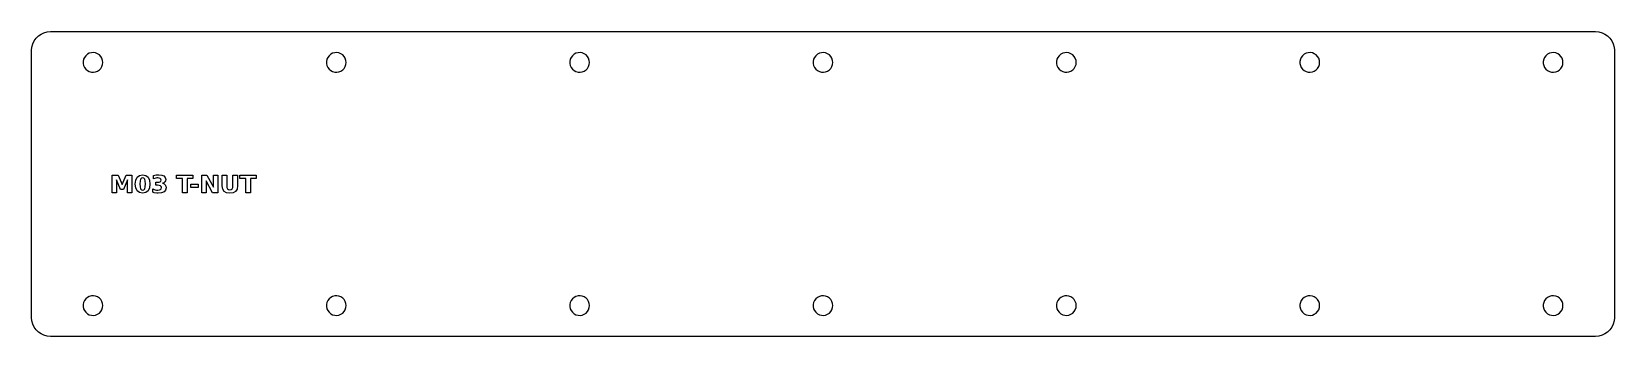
# Model space of a CAD drawing. Header units: millimetres. Extents: x -130 to 130, y -25 to 25.
import ezdxf

# ---------------------------------------------------------------- set-up
doc = ezdxf.new("R2010")
doc.units = ezdxf.units.MM
doc.layers.add('CUT', color=1, linetype='Continuous')
doc.layers.add('ENGRAVE', color=5, linetype='Continuous')

msp = doc.modelspace()

# ---------------------------------------------------------------- linework, layer by layer
at = {"layer": 'CUT'}
for points in [[(-128.9768, -24.3558), (-129.3558, -23.9768), (-129.6633, -23.5376), (-129.8898, -23.0518), (-130.0286, -22.534), (-130.075, -22.0033), (-130.075, 22.0033), (-130.0286, 22.534), (-129.8898, 23.0518), (-129.6633, 23.5376), (-129.3558, 23.9768), (-128.9768, 24.3558), (-128.5376, 24.6633), (-128.0518, 24.8898), (-127.534, 25.0286), (-127.0033, 25.075), (127.0033, 25.075), (127.534, 25.0286), (128.0518, 24.8898), (128.5376, 24.6633), (128.9768, 24.3558), (129.3558, 23.9768), (129.6633, 23.5376), (129.8898, 23.0518), (130.0286, 22.534), (130.075, 22.0033), (130.075, -22.0033), (130.0286, -22.534), (129.8898, -23.0518), (129.6633, -23.5376), (129.3558, -23.9768), (128.9768, -24.3558), (128.5376, -24.6633), (128.0518, -24.8898), (127.534, -25.0286), (127.0033, -25.075), (-127.0033, -25.075), (-127.534, -25.0286), (-128.0518, -24.8898), (-128.5376, -24.6633)], [(-121.615, 20.1756), (-121.615, 19.8244), (-121.5395, 19.4813), (-121.392, 19.1625), (-121.1794, 18.8828), (-120.9117, 18.6554), (-120.6013, 18.4908), (-120.2628, 18.3968), (-119.912, 18.3778), (-119.5654, 18.4347), (-119.239, 18.5647), (-118.9483, 18.7618), (-118.7067, 19.0169), (-118.5256, 19.3179), (-118.4134, 19.6508), (-118.3754, 20), (-118.4134, 20.3492), (-118.5256, 20.6821), (-118.7067, 20.9831), (-118.9483, 21.2382), (-119.239, 21.4353), (-119.5654, 21.5653), (-119.912, 21.6222), (-120.2628, 21.6032), (-120.6013, 21.5092), (-120.9117, 21.3446), (-121.1794, 21.1172), (-121.392, 20.8375), (-121.5395, 20.5187)], [(-81.392, 20.8375), (-81.5395, 20.5187), (-81.615, 20.1756), (-81.615, 19.8244), (-81.5395, 19.4813), (-81.392, 19.1625), (-81.1794, 18.8828), (-80.9117, 18.6554), (-80.6013, 18.4908), (-80.2628, 18.3968), (-79.912, 18.3778), (-79.5654, 18.4347), (-79.239, 18.5647), (-78.9483, 18.7618), (-78.7067, 19.0169), (-78.5256, 19.3179), (-78.4134, 19.6508), (-78.3754, 20), (-78.4134, 20.3492), (-78.5256, 20.6821), (-78.7067, 20.9831), (-78.9483, 21.2382), (-79.239, 21.4353), (-79.5654, 21.5653), (-79.912, 21.6222), (-80.2628, 21.6032), (-80.6013, 21.5092), (-80.9117, 21.3446), (-81.1794, 21.1172)], [(-40.9117, 21.3446), (-41.1794, 21.1172), (-41.392, 20.8375), (-41.5395, 20.5187), (-41.615, 20.1756), (-41.615, 19.8244), (-41.5395, 19.4813), (-41.392, 19.1625), (-41.1794, 18.8828), (-40.9117, 18.6554), (-40.6013, 18.4908), (-40.2628, 18.3968), (-39.912, 18.3778), (-39.5654, 18.4347), (-39.239, 18.5647), (-38.9483, 18.7618), (-38.7067, 19.0169), (-38.5256, 19.3179), (-38.4134, 19.6508), (-38.3754, 20), (-38.4134, 20.3492), (-38.5256, 20.6821), (-38.7067, 20.9831), (-38.9483, 21.2382), (-39.239, 21.4353), (-39.5654, 21.5653), (-39.912, 21.6222), (-40.2628, 21.6032), (-40.6013, 21.5092)], [(-0.2628, 21.6032), (-0.6013, 21.5092), (-0.9117, 21.3446), (-1.1794, 21.1172), (-1.392, 20.8375), (-1.5395, 20.5187), (-1.615, 20.1756), (-1.615, 19.8244), (-1.5395, 19.4813), (-1.392, 19.1625), (-1.1794, 18.8828), (-0.9117, 18.6554), (-0.6013, 18.4908), (-0.2628, 18.3968), (0.088, 18.3778), (0.4346, 18.4347), (0.761, 18.5647), (1.0517, 18.7618), (1.2933, 19.0169), (1.4744, 19.3179), (1.5866, 19.6508), (1.6246, 20), (1.5866, 20.3492), (1.4744, 20.6821), (1.2933, 20.9831), (1.0517, 21.2382), (0.761, 21.4353), (0.4346, 21.5653), (0.088, 21.6222)], [(40.4346, 21.5653), (40.088, 21.6222), (39.7372, 21.6032), (39.3987, 21.5092), (39.0883, 21.3446), (38.8206, 21.1172), (38.608, 20.8375), (38.4605, 20.5187), (38.385, 20.1756), (38.385, 19.8244), (38.4605, 19.4813), (38.608, 19.1625), (38.8206, 18.8828), (39.0883, 18.6554), (39.3987, 18.4908), (39.7372, 18.3968), (40.088, 18.3778), (40.4346, 18.4347), (40.761, 18.5647), (41.0517, 18.7618), (41.2933, 19.0169), (41.4744, 19.3179), (41.5866, 19.6508), (41.6246, 20), (41.5866, 20.3492), (41.4744, 20.6821), (41.2933, 20.9831), (41.0517, 21.2382), (40.761, 21.4353)], [(81.0517, 21.2382), (80.761, 21.4353), (80.4346, 21.5653), (80.088, 21.6222), (79.7372, 21.6032), (79.3987, 21.5092), (79.0883, 21.3446), (78.8206, 21.1172), (78.608, 20.8375), (78.4605, 20.5187), (78.385, 20.1756), (78.385, 19.8244), (78.4605, 19.4813), (78.608, 19.1625), (78.8206, 18.8828), (79.0883, 18.6554), (79.3987, 18.4908), (79.7372, 18.3968), (80.088, 18.3778), (80.4346, 18.4347), (80.761, 18.5647), (81.0517, 18.7618), (81.2933, 19.0169), (81.4744, 19.3179), (81.5866, 19.6508), (81.6246, 20), (81.5866, 20.3492), (81.4744, 20.6821), (81.2933, 20.9831)], [(121.4744, 20.6821), (121.2933, 20.9831), (121.0517, 21.2382), (120.761, 21.4353), (120.4346, 21.5653), (120.088, 21.6222), (119.7372, 21.6032), (119.3987, 21.5092), (119.0883, 21.3446), (118.8206, 21.1172), (118.608, 20.8375), (118.4605, 20.5187), (118.385, 20.1756), (118.385, 19.8244), (118.4605, 19.4813), (118.608, 19.1625), (118.8206, 18.8828), (119.0883, 18.6554), (119.3987, 18.4908), (119.7372, 18.3968), (120.088, 18.3778), (120.4346, 18.4347), (120.761, 18.5647), (121.0517, 18.7618), (121.2933, 19.0169), (121.4744, 19.3179), (121.5866, 19.6508), (121.6246, 20), (121.5866, 20.3492)], [(-121.5395, -19.4813), (-121.615, -19.8244), (-121.615, -20.1756), (-121.5395, -20.5187), (-121.392, -20.8375), (-121.1794, -21.1172), (-120.9117, -21.3446), (-120.6013, -21.5092), (-120.2628, -21.6032), (-119.912, -21.6222), (-119.5654, -21.5653), (-119.239, -21.4353), (-118.9483, -21.2382), (-118.7067, -20.9831), (-118.5256, -20.6821), (-118.4134, -20.3492), (-118.3754, -20), (-118.4134, -19.6508), (-118.5256, -19.3179), (-118.7067, -19.0169), (-118.9483, -18.7618), (-119.239, -18.5647), (-119.5654, -18.4347), (-119.912, -18.3778), (-120.2628, -18.3968), (-120.6013, -18.4908), (-120.9117, -18.6554), (-121.1794, -18.8828), (-121.392, -19.1625)], [(-81.1794, -18.8828), (-81.392, -19.1625), (-81.5395, -19.4813), (-81.615, -19.8244), (-81.615, -20.1756), (-81.5395, -20.5187), (-81.392, -20.8375), (-81.1794, -21.1172), (-80.9117, -21.3446), (-80.6013, -21.5092), (-80.2628, -21.6032), (-79.912, -21.6222), (-79.5654, -21.5653), (-79.239, -21.4353), (-78.9483, -21.2382), (-78.7067, -20.9831), (-78.5256, -20.6821), (-78.4134, -20.3492), (-78.3754, -20), (-78.4134, -19.6508), (-78.5256, -19.3179), (-78.7067, -19.0169), (-78.9483, -18.7618), (-79.239, -18.5647), (-79.5654, -18.4347), (-79.912, -18.3778), (-80.2628, -18.3968), (-80.6013, -18.4908), (-80.9117, -18.6554)], [(-40.6013, -18.4908), (-40.9117, -18.6554), (-41.1794, -18.8828), (-41.392, -19.1625), (-41.5395, -19.4813), (-41.615, -19.8244), (-41.615, -20.1756), (-41.5395, -20.5187), (-41.392, -20.8375), (-41.1794, -21.1172), (-40.9117, -21.3446), (-40.6013, -21.5092), (-40.2628, -21.6032), (-39.912, -21.6222), (-39.5654, -21.5653), (-39.239, -21.4353), (-38.9483, -21.2382), (-38.7067, -20.9831), (-38.5256, -20.6821), (-38.4134, -20.3492), (-38.3754, -20), (-38.4134, -19.6508), (-38.5256, -19.3179), (-38.7067, -19.0169), (-38.9483, -18.7618), (-39.239, -18.5647), (-39.5654, -18.4347), (-39.912, -18.3778), (-40.2628, -18.3968)], [(0.088, -18.3778), (-0.2628, -18.3968), (-0.6013, -18.4908), (-0.9117, -18.6554), (-1.1794, -18.8828), (-1.392, -19.1625), (-1.5395, -19.4813), (-1.615, -19.8244), (-1.615, -20.1756), (-1.5395, -20.5187), (-1.392, -20.8375), (-1.1794, -21.1172), (-0.9117, -21.3446), (-0.6013, -21.5092), (-0.2628, -21.6032), (0.088, -21.6222), (0.4346, -21.5653), (0.761, -21.4353), (1.0517, -21.2382), (1.2933, -20.9831), (1.4744, -20.6821), (1.5866, -20.3492), (1.6246, -20), (1.5866, -19.6508), (1.4744, -19.3179), (1.2933, -19.0169), (1.0517, -18.7618), (0.761, -18.5647), (0.4346, -18.4347)], [(40.761, -18.5647), (40.4346, -18.4347), (40.088, -18.3778), (39.7372, -18.3968), (39.3987, -18.4908), (39.0883, -18.6554), (38.8206, -18.8828), (38.608, -19.1625), (38.4605, -19.4813), (38.385, -19.8244), (38.385, -20.1756), (38.4605, -20.5187), (38.608, -20.8375), (38.8206, -21.1172), (39.0883, -21.3446), (39.3987, -21.5092), (39.7372, -21.6032), (40.088, -21.6222), (40.4346, -21.5653), (40.761, -21.4353), (41.0517, -21.2382), (41.2933, -20.9831), (41.4744, -20.6821), (41.5866, -20.3492), (41.6246, -20), (41.5866, -19.6508), (41.4744, -19.3179), (41.2933, -19.0169), (41.0517, -18.7618)], [(81.2933, -19.0169), (81.0517, -18.7618), (80.761, -18.5647), (80.4346, -18.4347), (80.088, -18.3778), (79.7372, -18.3968), (79.3987, -18.4908), (79.0883, -18.6554), (78.8206, -18.8828), (78.608, -19.1625), (78.4605, -19.4813), (78.385, -19.8244), (78.385, -20.1756), (78.4605, -20.5187), (78.608, -20.8375), (78.8206, -21.1172), (79.0883, -21.3446), (79.3987, -21.5092), (79.7372, -21.6032), (80.088, -21.6222), (80.4346, -21.5653), (80.761, -21.4353), (81.0517, -21.2382), (81.2933, -20.9831), (81.4744, -20.6821), (81.5866, -20.3492), (81.6246, -20), (81.5866, -19.6508), (81.4744, -19.3179)], [(121.5866, -19.6508), (121.4744, -19.3179), (121.2933, -19.0169), (121.0517, -18.7618), (120.761, -18.5647), (120.4346, -18.4347), (120.088, -18.3778), (119.7372, -18.3968), (119.3987, -18.4908), (119.0883, -18.6554), (118.8206, -18.8828), (118.608, -19.1625), (118.4605, -19.4813), (118.385, -19.8244), (118.385, -20.1756), (118.4605, -20.5187), (118.608, -20.8375), (118.8206, -21.1172), (119.0883, -21.3446), (119.3987, -21.5092), (119.7372, -21.6032), (120.088, -21.6222), (120.4346, -21.5653), (120.761, -21.4353), (121.0517, -21.2382), (121.2933, -20.9831), (121.4744, -20.6821), (121.5866, -20.3492), (121.6246, -20)]]:
    msp.add_lwpolyline(points, close=True, dxfattribs=at)
at = {"layer": 'ENGRAVE'}
for points in [[(-113.5938, -1.4559), (-114.3044, -1.4559), (-114.3044, 0.6772), (-114.9762, -0.8953), (-115.4531, -0.8953), (-116.125, 0.6772), (-116.125, -1.4559), (-116.8375, -1.4559), (-116.8375, 1.4603), (-115.8806, 1.4603), (-115.2169, -0.1003), (-114.5487, 1.4603), (-113.5938, 1.4603)], [(-111.8319, -1.5128), (-112.3422, -1.4144), (-112.7206, -1.1191), (-112.955, -0.6427), (-113.0331, -0.0009), (-112.955, 0.6425), (-112.7206, 1.1191), (-112.3422, 1.4144), (-111.8319, 1.5128), (-111.323, 1.4144), (-110.945, 1.1191), (-110.7106, 0.6425), (-110.6325, -0.0009), (-110.7106, -0.6427), (-110.945, -1.1191), (-111.323, -1.4144)], [(-111.4869, 0.7753), (-111.6244, 0.9431), (-111.8319, 0.9991), (-112.0392, 0.9431), (-112.1775, 0.7753), (-112.2553, 0.4713), (-112.2812, 0.0053), (-112.2553, -0.4663), (-112.1775, -0.7747), (-112.0392, -0.9444), (-111.8319, -1.0009), (-111.6256, -0.9444), (-111.4881, -0.7747), (-111.4103, -0.4663), (-111.3844, 0.0053), (-111.41, 0.4713)], [(-107.9762, -0.6278), (-108.0594, -1.0095), (-108.3088, -1.2872), (-108.7167, -1.4564), (-109.2769, -1.5128), (-109.502, -1.5038), (-109.9519, -1.4313), (-110.1737, -1.3678), (-110.1737, -0.7878), (-109.9634, -0.8805), (-109.755, -0.9472), (-109.5486, -0.9875), (-109.3456, -1.0009), (-109.0817, -0.9752), (-108.8875, -0.8978), (-108.768, -0.7716), (-108.7281, -0.6003), (-108.7689, -0.4252), (-108.8912, -0.2984), (-109.0933, -0.2216), (-109.3731, -0.1959), (-109.6737, -0.1959), (-109.6737, 0.2884), (-109.3575, 0.2884), (-109.1102, 0.3106), (-108.9356, 0.3772), (-108.8316, 0.4892), (-108.7969, 0.6478), (-108.8306, 0.7964), (-108.9319, 0.9072), (-109.0942, 0.9761), (-109.3125, 0.9991), (-109.4948, 0.9888), (-109.6794, 0.9578), (-110.0487, 0.8372), (-110.0487, 1.3878), (-109.6075, 1.4816), (-109.1775, 1.5128), (-108.6809, 1.4661), (-108.3275, 1.3259), (-108.1156, 1.0925), (-108.045, 0.7647), (-108.0787, 0.5322), (-108.18, 0.3459), (-108.3467, 0.207), (-108.5781, 0.1166), (-108.3186, 0.0122), (-108.13, -0.1484), (-108.0147, -0.3623)], [(-104.5256, 0.8916), (-104.5256, -1.4559), (-105.2775, -1.4559), (-105.2775, 0.8916), (-106.2463, 0.8916), (-106.2463, 1.4603), (-103.5588, 1.4603), (-103.5588, 0.8916)], [(-99.4844, 1.4603), (-99.4844, -1.4559), (-100.3244, -1.4559), (-101.385, 0.5441), (-101.385, -1.4559), (-102.0975, -1.4559), (-102.0975, 1.4603), (-101.2581, 1.4603), (-100.1975, -0.5397), (-100.1975, 1.4603)], [(-97.88, -0.8047), (-97.7245, -0.9209), (-97.4944, -0.9597), (-97.2628, -0.9209), (-97.1069, -0.8047), (-97.0183, -0.5977), (-96.9887, -0.2878), (-96.9887, 1.4603), (-96.2369, 1.4603), (-96.2369, -0.2878), (-96.3145, -0.8281), (-96.5475, -1.2103), (-96.9392, -1.4372), (-97.4944, -1.5128), (-98.0483, -1.4372), (-98.44, -1.2103), (-98.6725, -0.8281), (-98.75, -0.2878), (-98.75, 1.4603), (-97.9981, 1.4603), (-97.9981, -0.2878), (-97.9686, -0.5977)], [(-93.1625, 0.8916), (-94.1294, 0.8916), (-94.1294, -1.4559), (-94.8812, -1.4559), (-94.8812, 0.8916), (-95.85, 0.8916), (-95.85, 1.4603), (-93.1625, 1.4603)], [(-102.6819, -0.0203), (-102.6819, -0.5884), (-103.9081, -0.5884), (-103.9081, -0.0203)]]:
    msp.add_lwpolyline(points, close=True, dxfattribs=at)

doc.saveas('drawing.dxf')
